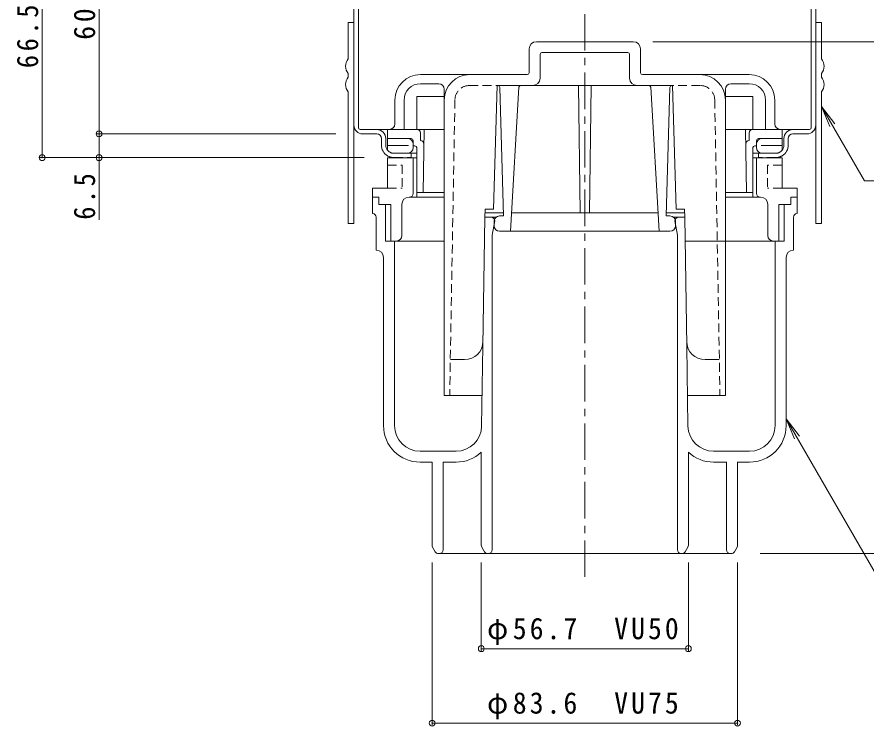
# Model space of a CAD drawing. Units: millimetres on the paper, enlarged 5 times, with parts at other scales. Extents: x -907 to 965, y -699 to 661.
# Drawn here: x -11 to 570, y -123 to 362 of the extents above; entities that cross this region are included whole.
import ezdxf

# ---------------------------------------------------------------- set-up
doc = ezdxf.new("R2010")
doc.units = ezdxf.units.MM
doc.header["$LTSCALE"] = 5
doc.header["$PDMODE"] = 32
doc.header["$PDSIZE"] = 4
doc.linetypes.add('CHAIN1', pattern=[8, 5, -1, 1, -1])
doc.linetypes.add('DASHED1', pattern=[1.8, 1.2, -0.6])
for name, color, linetype, lineweight in [('D-0', 2, 'CHAIN1', 9), ('D-1', 6, 'Continuous', 9), ('D-3', 6, 'Continuous', 9), ('D-4', 7, 'Continuous', 9), ('D-5', 7, 'Continuous', 9), ('D-A', 1, 'Continuous', 9), ('D-C', 2, 'Continuous', 9)]:
    doc.layers.add(name, color=color, linetype=linetype, lineweight=lineweight)
doc.styles.add('ＭＳ ゴシック', font='')
doc.styles.get('ＭＳ ゴシック').set_extended_font_data('MS Gothic')

msp = doc.modelspace()

# ---------------------------------------------------------------- linework, layer by layer
at = {"layer": 'D-0'}
msp.add_line((377.5, -20.62), (377.5, 446.614), dxfattribs=at)
at = {"layer": 'D-1'}
for p, q in [((344.375, 345.526), (377.5, 345.526)), ((410.625, 345.526), (377.5, 345.526)), ((339.375, 324.276), (339.375, 340.526)), ((348.125, 338.026), (377.5, 338.026)), ((406.875, 338.026), (377.5, 338.026)), ((415.625, 324.276), (415.625, 340.526)), ((346.875, 320.526), (346.875, 336.776)), ((408.125, 320.526), (408.125, 336.776)), ((265, 323.026), (338.125, 323.026)), ((490, 323.026), (416.875, 323.026)), ((277.5, 316.776), (265, 316.776)), ((314.934, 231.026), (317.5, 315.526)), ((317.5, 315.526), (377.5, 315.526)), ((319.25, 314.276), (321.75, 226.309)), ((332.432, 314.349), (326.712, 215.809)), ((374.37, 228.526), (373.125, 315.526)), ((437.5, 315.526), (377.5, 315.526)), ((380.63, 228.526), (381.875, 315.526)), ((422.568, 314.349), (428.288, 215.809)), ((435.75, 314.276), (433.25, 226.309)), ((440.067, 231.026), (437.5, 315.526)), ((477.5, 316.776), (490, 316.776)), ((281.25, 313.026), (281.25, 103.526)), ((473.75, 313.026), (473.75, 103.526)), ((247.5, 289.276), (247.5, 305.526)), ((253.75, 305.526), (253.75, 285.526)), ((501.25, 305.526), (501.25, 285.526)), ((507.5, 289.276), (507.5, 305.526)), ((281.25, 285.526), (242.5, 285.526)), ((242.5, 285.526), (242.5, 274.526)), ((267.5, 285.526), (266.75, 242.276)), ((473.75, 285.526), (512.5, 285.526)), ((487.5, 285.526), (488.25, 242.276)), ((512.5, 285.526), (512.5, 274.526)), ((258.75, 279.276), (242.5, 279.276)), ((265, 283.026), (265, 278.02)), ((490, 283.026), (490, 278.02)), ((496.25, 279.276), (512.5, 279.276)), ((242.5, 274.526), (256.764, 274.526)), ((242.5, 274.526), (242.5, 271.289)), ((260, 278.026), (260, 273.026)), ((261.25, 274.276), (260, 274.276)), ((493.751, 274.276), (495, 274.276)), ((495, 278.026), (495, 273.026)), ((512.501, 274.526), (498.236, 274.526)), ((512.5, 274.526), (512.5, 271.289)), ((245.791, 269.276), (262.5, 269.276)), ((262.5, 273.026), (262.5, 242.276)), ((492.5, 273.026), (492.5, 242.276)), ((509.21, 269.276), (492.5, 269.276)), ((281.25, 242.276), (262.5, 242.276)), ((473.75, 242.276), (492.5, 242.276)), ((309.097, 225.526), (309.184, 231.026)), ((321.687, 228.526), (309.125, 228.526)), ((309.184, 231.026), (314.934, 231.026)), ((327.45, 228.526), (377.5, 228.526)), ((427.55, 228.526), (377.5, 228.526)), ((433.313, 228.526), (445.875, 228.526)), ((445.817, 231.026), (440.067, 231.026)), ((445.904, 225.526), (445.817, 231.026)), ((315.462, 219.559), (315.462, 222.559)), ((319.212, 226.309), (321.75, 226.309)), ((435.788, 226.309), (433.25, 226.309)), ((439.538, 219.559), (439.538, 222.559)), ((377.5, 215.809), (319.212, 215.809)), ((377.5, 215.809), (435.788, 215.809)), ((295.249, 128.026), (285.517, 128.026)), ((459.752, 128.026), (469.483, 128.026)), ((281.25, 103.526), (307.172, 103.526)), ((473.75, 103.526), (447.828, 103.526))]:
    msp.add_line(p, q, dxfattribs=at)
at = {"layer": 'D-1', "linetype": 'DASHED1'}
for p, q in [((298.579, 315.526), (317.5, 315.526)), ((456.421, 315.526), (437.5, 315.526)), ((288.581, 305.699), (285, 103.526)), ((466.42, 305.699), (470, 103.526))]:
    msp.add_line(p, q, dxfattribs=at)
at = {"layer": 'D-1'}
for points in [[(281.25, 308.026), (262.5, 308.026), (262.5, 285.526)], [(473.75, 308.026), (492.5, 308.026), (492.5, 285.526)]]:
    msp.add_lwpolyline(points, dxfattribs=at)
for centre, radius, start, end in [((344.375, 340.526), 5, 90, 180), ((410.625, 340.526), 5, 0, 90), ((348.125, 336.776), 1.25, 90, 180), ((406.875, 336.776), 1.25, 0, 90), ((265, 305.526), 17.5, 90, 180), ((298.75, 305.526), 17.5, 90, 180), ((338.125, 324.276), 1.25, 270, 0), ((341.875, 320.526), 5, 270, 0), ((413.125, 320.526), 5, 180, 270), ((416.875, 324.276), 1.25, 180, 270), ((456.251, 305.526), 17.5, 0, 90), ((490, 305.526), 17.5, 0, 90), ((265, 305.526), 11.25, 90, 180), ((277.5, 313.026), 3.75, 0, 90), ((318, 314.276), 1.25, 0, 90), ((333.68, 314.276), 1.25, 90, 176.67769), ((421.321, 314.276), 1.25, 3.32231, 90), ((437, 314.276), 1.25, 90, 180), ((477.5, 313.026), 3.75, 90, 180), ((490, 305.526), 11.25, 0, 90), ((243.75, 289.276), 3.75, 270, 0), ((262.5, 283.026), 2.5, 0, 90), ((492.5, 283.026), 2.5, 90, 180), ((511.25, 289.276), 3.75, 180, 270), ((256.25, 275.526), 3.75, 0, 90), ((258.75, 278.026), 1.25, 0, 90), ((498.75, 275.526), 3.75, 90, 180), ((496.25, 278.026), 1.25, 90, 180), ((261.25, 273.026), 1.25, 0, 90), ((264.826, 275.526), 2.5, 359.00748, 86.01167), ((490.174, 275.526), 2.5, 93.98833, 180.99252), ((493.751, 273.026), 1.25, 90, 180), ((256.25, 273.026), 3.75, 270, 0), ((498.75, 273.026), 3.75, 180, 270), ((319.212, 222.559), 3.75, 90, 180), ((435.788, 222.559), 3.75, 0, 90), ((319.212, 219.559), 3.75, 180, 270), ((435.788, 219.559), 3.75, 270, 0), ((295.249, 140.526), 12.5, 270, 359.1049), ((459.752, 140.526), 12.5, 180.8951, 270)]:
    msp.add_arc(centre, radius, start, end, dxfattribs=at)
at = {"layer": 'D-1', "linetype": 'DASHED1'}
for centre, start, end in [((298.579, 305.526), 90, 179.01233), ((456.421, 305.526), 0.98767, 90)]:
    msp.add_arc(centre, 10, start, end, dxfattribs=at)
at = {"layer": 'D-3'}
for p, q in [((219.5, 288.449), (219.5, 388.2)), ((222.5, 286.699), (222.5, 386.2)), ((532.5, 286.699), (532.5, 386.2)), ((535.5, 288.449), (535.5, 388.2)), ((223.75, 285.449), (242.5, 285.449)), ((531.25, 285.449), (512.5, 285.449)), ((235.125, 282.449), (225.5, 282.449)), ((238.25, 279.324), (238.25, 274.949)), ((241.25, 279.199), (241.25, 274.824)), ((513.75, 279.199), (513.75, 274.824)), ((516.75, 279.324), (516.75, 274.949)), ((519.875, 282.449), (529.5, 282.449))]:
    msp.add_line(p, q, dxfattribs=at)
at = {"layer": 'D-3', "linetype": 'DASHED1'}
for p, q in [((247, 269.149), (258.75, 269.199)), ((258.75, 269.199), (258.75, 266.199)), ((496.25, 269.199), (496.25, 266.199)), ((508, 269.149), (496.25, 269.149)), ((247, 266.199), (258.75, 266.199)), ((508, 266.199), (496.25, 266.199))]:
    msp.add_line(p, q, dxfattribs=at)
at = {"layer": 'D-3'}
for centre, radius, start, end in [((225.5, 288.449), 6, 180, 270), ((223.75, 286.699), 1.25, 180, 270), ((235, 279.199), 6.25, 0, 90), ((520, 279.199), 6.25, 90, 180), ((529.5, 288.449), 6, 270, 0), ((531.25, 286.699), 1.25, 270, 0), ((235.125, 279.324), 3.125, 0, 90), ((519.875, 279.324), 3.125, 90, 180), ((247, 274.949), 8.75, 180, 239.04864), ((246.875, 274.824), 5.625, 180, 218.93806), ((508, 274.949), 8.75, 300.95136, 0), ((508.125, 274.824), 5.625, 321.06194, 0)]:
    msp.add_arc(centre, radius, start, end, dxfattribs=at)
at = {"layer": 'D-3', "linetype": 'DASHED1'}
for centre, radius, start, end in [((247, 274.949), 5.801, 219.12322, 269.99973), ((247, 274.949), 8.75, 239.04864, 269.99973), ((508, 274.949), 5.801, 270.00027, 320.87678), ((508, 274.949), 8.75, 270.00027, 300.95136)]:
    msp.add_arc(centre, radius, start, end, dxfattribs=at)
at = {"layer": 'D-4'}
for p, q in [((6.094, 266.199), (6.094, 432.449)), ((45.034, 282.449), (45.034, 432.449)), ((423.946, 345.449), (665.06, 345.449)), ((207, 282.449), (43.534, 282.449)), ((45.034, 266.199), (45.034, 282.449)), ((4.594, 266.199), (226.5, 266.199)), ((45.034, 223.753), (45.034, 266.199)), ((710.591, -4.601), (497.439, -4.601)), ((273, -10.631), (273, -122.091)), ((306.625, -10.631), (306.625, -71.189)), ((448.375, -10.631), (448.375, -71.189)), ((482, -10.631), (482, -122.091)), ((306.625, -69.689), (448.375, -69.689)), ((273, -120.591), (482, -120.591))]:
    msp.add_line(p, q, dxfattribs=at)
for p in [(45.034, 282.449), (6.094, 266.199), (45.034, 266.199), (306.625, -69.689), (448.375, -69.689), (273, -120.591), (482, -120.591)]:
    msp.add_point(p, dxfattribs=at)
at = {"layer": 'D-5'}
for p, q in [((539.5, 301.286), (545.241, 287.428)), ((539.5, 301.286), (548.632, 289.386)), ((539.5, 301.286), (568.914, 250.34)), ((568.914, 250.34), (653.914, 250.34)), ((515.25, 87.601), (520.991, 73.743)), ((515.25, 87.601), (524.382, 75.701)), ((515.25, 87.601), (606.061, -69.689))]:
    msp.add_line(p, q, dxfattribs=at)
at = {"layer": 'D-A'}
for p, q in [((215.5, 358.699), (215.5, 333.699)), ((219.5, 358.699), (215.5, 358.699)), ((219.5, 358.699), (219.5, 221.199)), ((535.5, 358.699), (535.5, 221.199)), ((215.5, 323.699), (215.5, 321.199)), ((539.5, 323.699), (539.5, 321.199)), ((215.5, 311.199), (215.5, 221.199)), ((539.5, 311.199), (539.5, 221.199)), ((219.5, 221.199), (215.5, 221.199)), ((535.5, 221.199), (539.5, 221.199))]:
    msp.add_line(p, q, dxfattribs=at)
msp.add_lwpolyline([(535.5, 358.699), (539.5, 358.699), (539.5, 333.699)], dxfattribs=at)
for centre, start, end in [((221.768, 328.699), 141.41991, 218.58009), ((533.232, 328.699), 321.41991, 38.58009), ((221.768, 316.199), 141.41991, 218.58009), ((533.232, 316.199), 321.41991, 38.58009)]:
    msp.add_arc(centre, 8.018, start, end, dxfattribs=at)
at = {"layer": 'D-C'}
for p, q in [((242.5, 266.149), (242.5, 245.399)), ((242.5, 266.149), (262.5, 266.149)), ((260, 241.648), (260, 266.149)), ((262.5, 266.149), (262.5, 239.149)), ((492.5, 266.149), (492.5, 239.149)), ((512.5, 266.149), (492.5, 266.149)), ((495, 241.648), (495, 266.149)), ((512.5, 266.149), (512.5, 245.399)), ((232.25, 245.399), (232.25, 227.899)), ((242.5, 245.399), (232.25, 245.399)), ((512.5, 245.399), (522.75, 245.399)), ((522.75, 245.399), (522.75, 227.899)), ((236.625, 239.149), (232.25, 239.149)), ((236.625, 239.149), (236.625, 234.149)), ((281.25, 239.149), (257.25, 239.149)), ((497.75, 239.149), (473.75, 239.149)), ((518.375, 239.149), (522.75, 239.149)), ((518.375, 239.149), (518.375, 234.149)), ((241, 234.149), (241, 209.149)), ((252.25, 234.149), (252.25, 212.898)), ((502.75, 234.149), (502.75, 212.898)), ((514, 234.149), (514, 209.149)), ((234.75, 225.399), (234.75, 202.898)), ((307.747, 137.203), (309.144, 225.399)), ((316.919, 225.399), (309.144, 225.399)), ((314.162, 213.112), (315.875, 222.899)), ((445.856, 225.399), (438.081, 225.399)), ((440.838, 213.112), (439.125, 222.899)), ((447.253, 137.203), (445.856, 225.399)), ((520.25, 225.399), (520.25, 202.898)), ((314.125, 212.681), (314.125, -2.101)), ((440.875, 212.681), (440.875, -2.101)), ((241, 209.149), (281.25, 209.149)), ((247.25, 82.899), (247.25, 209.149)), ((514, 209.149), (446.114, 209.149)), ((507.75, 82.899), (507.75, 209.149)), ((239.75, 82.899), (239.75, 197.899)), ((515.25, 82.899), (515.25, 197.899)), ((306.894, 82.625), (307.747, 137.203)), ((448.106, 82.625), (447.253, 137.203)), ((289.396, 65.399), (264.75, 65.399)), ((306.625, 1.068), (306.625, 64.783)), ((448.375, 1.068), (448.375, 64.783)), ((465.604, 65.399), (490.25, 65.399)), ((264.75, 57.899), (273, 57.899)), ((273, 1.068), (273, 57.899)), ((280.5, -2.101), (280.5, 57.899)), ((289.396, 57.899), (280.5, 57.899)), ((465.604, 57.899), (474.5, 57.899)), ((474.5, -2.101), (474.5, 57.899)), ((482, 1.068), (482, 57.899)), ((490.25, 57.899), (482, 57.899)), ((275.166, -3.351), (273.335, -0.181)), ((477.67, -4.601), (277.33, -4.601)), ((308.79, -3.351), (306.96, -0.181)), ((446.21, -3.351), (448.04, -0.181)), ((479.835, -3.351), (481.665, -0.181))]:
    msp.add_line(p, q, dxfattribs=at)
at = {"layer": 'D-C', "linetype": 'DASHED1'}
for p, q in [((242.5, 261.149), (252.5, 261.149)), ((252.5, 261.149), (252.5, 245.399)), ((502.5, 261.149), (502.5, 245.399)), ((512.5, 261.149), (502.5, 261.149)), ((242.5, 245.399), (252.5, 245.399)), ((512.5, 245.399), (502.5, 245.399))]:
    msp.add_line(p, q, dxfattribs=at)
at = {"layer": 'D-C'}
for points in [[(236.625, 234.149), (244.75, 234.149), (244.75, 209.149)], [(518.375, 234.149), (510.25, 234.149), (510.25, 209.149)]]:
    msp.add_lwpolyline(points, dxfattribs=at)
for centre, radius, start, end in [((257.25, 234.149), 5, 90, 180), ((257.5, 241.648), 2.5, 270, 0), ((497.5, 241.648), 2.5, 180, 270), ((497.75, 234.149), 5, 0, 90), ((232.25, 225.399), 2.5, 0, 90), ((522.75, 225.399), 2.5, 90, 180), ((313.375, 222.899), 2.5, 0, 90), ((441.625, 222.899), 2.5, 90, 180), ((248.5, 212.898), 3.75, 270, 0), ((316.625, 212.681), 2.5, 170.07338, 180), ((438.375, 212.681), 2.5, 0, 9.92662), ((506.5, 212.898), 3.75, 180, 270), ((234.75, 197.899), 5, 0, 90), ((520.25, 197.899), 5, 90, 180), ((264.75, 82.899), 25, 180, 270), ((264.75, 82.899), 17.5, 180, 270), ((289.396, 82.899), 17.5, 270, 359.10498), ((465.604, 82.899), 17.5, 180.89502, 270), ((490.25, 82.899), 25, 270, 0), ((490.25, 82.899), 17.5, 270, 0), ((289.396, 82.899), 25, 270, 313.56273), ((465.604, 82.899), 25, 226.43727, 270), ((275.5, 1.068), 2.5, 180, 210.00032), ((309.125, 1.068), 2.5, 180, 210.00032), ((445.875, 1.068), 2.5, 329.99968, 0), ((479.5, 1.068), 2.5, 329.99968, 0), ((277.33, -2.101), 2.5, 210.00032, 270), ((278, -2.101), 2.5, 270, 0), ((310.956, -2.101), 2.5, 210.00032, 270), ((311.625, -2.101), 2.5, 270, 0), ((443.375, -2.101), 2.5, 180, 270), ((444.045, -2.101), 2.5, 270, 329.99968), ((477, -2.101), 2.5, 180, 270), ((477.67, -2.101), 2.5, 270, 329.99968)]:
    msp.add_arc(centre, radius, start, end, dxfattribs=at)

# ---------------------------------------------------------------- texts
at = {"layer": 'D-4', "color": 2, "char_height": 14.66, "attachment_point": 7, "rotation": 90, "style": 'ＭＳ ゴシック'}
for s, insert in [('\\T1.28;\\W0.9;66.5', (3.594, 327.449)), ('\\T1.27;\\W0.95;60', (42.534, 346.824)), ('\\T1.27;\\W0.9;6.5', (42.534, 223.753))]:
    msp.add_mtext(s, dxfattribs=dict(at, insert=insert))
at = {"layer": 'D-4', "color": 2, "char_height": 14.66, "attachment_point": 7, "style": 'ＭＳ ゴシック'}
for s, insert in [('\\T1.22;\\W0.95;φ56.7\u3000VU50', (310.625, -67.189)), ('\\T1.22;\\W0.95;φ83.6\u3000VU75', (310.625, -118.091))]:
    msp.add_mtext(s, dxfattribs=dict(at, insert=insert))

doc.saveas('drawing.dxf')
